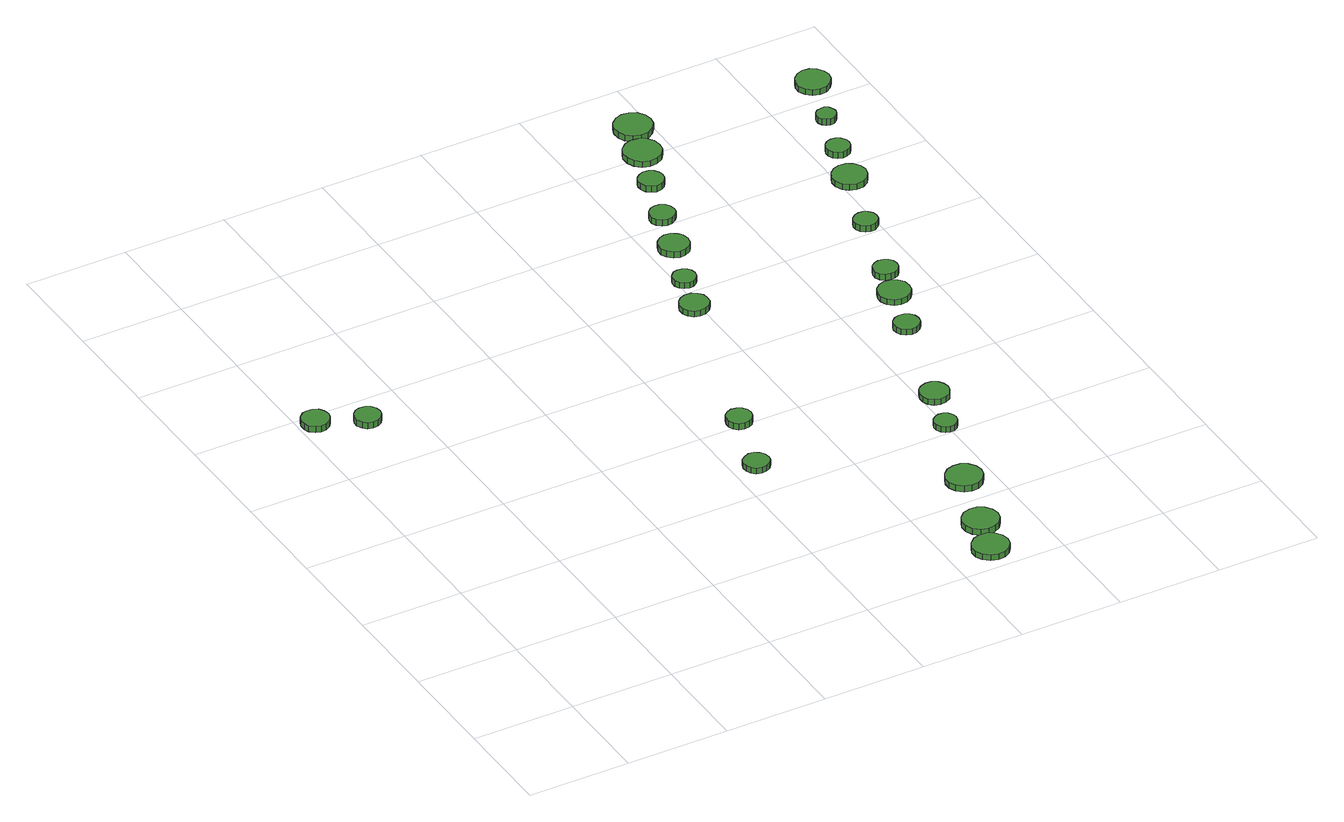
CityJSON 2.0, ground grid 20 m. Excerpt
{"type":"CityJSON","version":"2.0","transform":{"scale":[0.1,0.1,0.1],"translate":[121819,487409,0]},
"CityObjects":{
"tree1":{"type":"SolitaryVegetationObject","attributes":{"function":"something"},"geometry":[{"type":"MultiSurface","lod":"1","boundaries":[[[0,1,2,3,4,5,6,7,8,9,10,11,12,13,14]],[[15,16,17,18,19,20,21,22,23,24,25,26,27,28,29]],[[0,29,28,1]],[[1,28,27,2]],[[2,27,26,3]],[[3,26,25,4]],[[4,25,24,5]],[[5,24,23,6]],[[6,23,22,7]],[[7,22,21,8]],[[8,21,20,9]],[[9,20,19,10]],[[10,19,18,11]],[[11,18,17,12]],[[12,17,16,13]],[[13,16,15,14]],[[14,15,29,0]]]}]},
"tree2":{"type":"SolitaryVegetationObject","attributes":{"function":"something"},"geometry":[{"type":"MultiSurface","lod":"1","boundaries":[[[30,31,32,33,34,35,36,37,38,39,40,41,42,43,44]],[[45,46,47,48,49,50,51,52,53,54,55,56,57,58,59]],[[30,59,58,31]],[[31,58,57,32]],[[32,57,56,33]],[[33,56,55,34]],[[34,55,54,35]],[[35,54,53,36]],[[36,53,52,37]],[[37,52,51,38]],[[38,51,50,39]],[[39,50,49,40]],[[40,49,48,41]],[[41,48,47,42]],[[42,47,46,43]],[[43,46,45,44]],[[44,45,59,30]]]}]},
"tree3":{"type":"SolitaryVegetationObject","attributes":{"function":"something"},"geometry":[{"type":"MultiSurface","lod":"1","boundaries":[[[60,61,62,63,64,65,66,67,68,69,70,71,72,73,74]],[[75,76,77,78,79,80,81,82,83,84,85,86,87,88,89]],[[60,89,88,61]],[[61,88,87,62]],[[62,87,86,63]],[[63,86,85,64]],[[64,85,84,65]],[[65,84,83,66]],[[66,83,82,67]],[[67,82,81,68]],[[68,81,80,69]],[[69,80,79,70]],[[70,79,78,71]],[[71,78,77,72]],[[72,77,76,73]],[[73,76,75,74]],[[74,75,89,60]]]}]},
"tree4":{"type":"SolitaryVegetationObject","attributes":{"function":"something"},"geometry":[{"type":"MultiSurface","lod":"1","boundaries":[[[90,91,92,93,94,95,96,97,98,99,100,101,102,103,104]],[[105,106,107,108,109,110,111,112,113,114,115,116,117,118,119]],[[90,119,118,91]],[[91,118,117,92]],[[92,117,116,93]],[[93,116,115,94]],[[94,115,114,95]],[[95,114,113,96]],[[96,113,112,97]],[[97,112,111,98]],[[98,111,110,99]],[[99,110,109,100]],[[100,109,108,101]],[[101,108,107,102]],[[102,107,106,103]],[[103,106,105,104]],[[104,105,119,90]]]}]},
"tree5":{"type":"SolitaryVegetationObject","attributes":{"function":"something"},"geometry":[{"type":"MultiSurface","lod":"1","boundaries":[[[120,121,122,123,124,125,126,127,128,129,130,131,132,133,134]],[[135,136,137,138,139,140,141,142,143,144,145,146,147,148,149]],[[120,149,148,121]],[[121,148,147,122]],[[122,147,146,123]],[[123,146,145,124]],[[124,145,144,125]],[[125,144,143,126]],[[126,143,142,127]],[[127,142,141,128]],[[128,141,140,129]],[[129,140,139,130]],[[130,139,138,131]],[[131,138,137,132]],[[132,137,136,133]],[[133,136,135,134]],[[134,135,149,120]]]}]},
"tree6":{"type":"SolitaryVegetationObject","attributes":{"function":"something"},"geometry":[{"type":"MultiSurface","lod":"1","boundaries":[[[150,151,152,153,154,155,156,157,158,159,160,161,162,163,164]],[[165,166,167,168,169,170,171,172,173,174,175,176,177,178,179]],[[150,179,178,151]],[[151,178,177,152]],[[152,177,176,153]],[[153,176,175,154]],[[154,175,174,155]],[[155,174,173,156]],[[156,173,172,157]],[[157,172,171,158]],[[158,171,170,159]],[[159,170,169,160]],[[160,169,168,161]],[[161,168,167,162]],[[162,167,166,163]],[[163,166,165,164]],[[164,165,179,150]]]}]},
"tree7":{"type":"SolitaryVegetationObject","attributes":{"function":"something"},"geometry":[{"type":"MultiSurface","lod":"1","boundaries":[[[180,181,182,183,184,185,186,187,188,189,190,191,192,193,194]],[[195,196,197,198,199,200,201,202,203,204,205,206,207,208,209]],[[180,209,208,181]],[[181,208,207,182]],[[182,207,206,183]],[[183,206,205,184]],[[184,205,204,185]],[[185,204,203,186]],[[186,203,202,187]],[[187,202,201,188]],[[188,201,200,189]],[[189,200,199,190]],[[190,199,198,191]],[[191,198,197,192]],[[192,197,196,193]],[[193,196,195,194]],[[194,195,209,180]]]}]},
"tree8":{"type":"SolitaryVegetationObject","attributes":{"function":"something"},"geometry":[{"type":"MultiSurface","lod":"1","boundaries":[[[210,211,212,213,214,215,216,217,218,219,220,221,222,223,224]],[[225,226,227,228,229,230,231,232,233,234,235,236,237,238,239]],[[210,239,238,211]],[[211,238,237,212]],[[212,237,236,213]],[[213,236,235,214]],[[214,235,234,215]],[[215,234,233,216]],[[216,233,232,217]],[[217,232,231,218]],[[218,231,230,219]],[[219,230,229,220]],[[220,229,228,221]],[[221,228,227,222]],[[222,227,226,223]],[[223,226,225,224]],[[224,225,239,210]]]}]},
"tree9":{"type":"SolitaryVegetationObject","attributes":{"function":"something"},"geometry":[{"type":"MultiSurface","lod":"1","boundaries":[[[240,241,242,243,244,245,246,247,248,249,250,251,252,253,254]],[[255,256,257,258,259,260,261,262,263,264,265,266,267,268,269]],[[240,269,268,241]],[[241,268,267,242]],[[242,267,266,243]],[[243,266,265,244]],[[244,265,264,245]],[[245,264,263,246]],[[246,263,262,247]],[[247,262,261,248]],[[248,261,260,249]],[[249,260,259,250]],[[250,259,258,251]],[[251,258,257,252]],[[252,257,256,253]],[[253,256,255,254]],[[254,255,269,240]]]}]},
"tree10":{"type":"SolitaryVegetationObject","attributes":{"function":"something"},"geometry":[{"type":"MultiSurface","lod":"1","boundaries":[[[270,271,272,273,274,275,276,277,278,279,280,281,282,283,284]],[[285,286,287,288,289,290,291,292,293,294,295,296,297,298,299]],[[270,299,298,271]],[[271,298,297,272]],[[272,297,296,273]],[[273,296,295,274]],[[274,295,294,275]],[[275,294,293,276]],[[276,293,292,277]],[[277,292,291,278]],[[278,291,290,279]],[[279,290,289,280]],[[280,289,288,281]],[[281,288,287,282]],[[282,287,286,283]],[[283,286,285,284]],[[284,285,299,270]]]}]},
"tree11":{"type":"SolitaryVegetationObject","attributes":{"function":"something"},"geometry":[{"type":"MultiSurface","lod":"1","boundaries":[[[300,301,302,303,304,305,306,307,308,309,310,311,312,313,314]],[[315,316,317,318,319,320,321,322,323,324,325,326,327,328,329]],[[300,329,328,301]],[[301,328,327,302]],[[302,327,326,303]],[[303,326,325,304]],[[304,325,324,305]],[[305,324,323,306]],[[306,323,322,307]],[[307,322,321,308]],[[308,321,320,309]],[[309,320,319,310]],[[310,319,318,311]],[[311,318,317,312]],[[312,317,316,313]],[[313,316,315,314]],[[314,315,329,300]]]}]},
"tree12":{"type":"SolitaryVegetationObject","attributes":{"function":"something"},"geometry":[{"type":"MultiSurface","lod":"1","boundaries":[[[330,331,332,333,334,335,336,337,338,339,340,341,342,343,344]],[[345,346,347,348,349,350,351,352,353,354,355,356,357,358,359]],[[330,359,358,331]],[[331,358,357,332]],[[332,357,356,333]],[[333,356,355,334]],[[334,355,354,335]],[[335,354,353,336]],[[336,353,352,337]],[[337,352,351,338]],[[338,351,350,339]],[[339,350,349,340]],[[340,349,348,341]],[[341,348,347,342]],[[342,347,346,343]],[[343,346,345,344]],[[344,345,359,330]]]}]},
"tree13":{"type":"SolitaryVegetationObject","attributes":{"function":"something"},"geometry":[{"type":"MultiSurface","lod":"1","boundaries":[[[360,361,362,363,364,365,366,367,368,369,370,371,372,373,374]],[[375,376,377,378,379,380,381,382,383,384,385,386,387,388,389]],[[360,389,388,361]],[[361,388,387,362]],[[362,387,386,363]],[[363,386,385,364]],[[364,385,384,365]],[[365,384,383,366]],[[366,383,382,367]],[[367,382,381,368]],[[368,381,380,369]],[[369,380,379,370]],[[370,379,378,371]],[[371,378,377,372]],[[372,377,376,373]],[[373,376,375,374]],[[374,375,389,360]]]}]},
"tree14":{"type":"SolitaryVegetationObject","attributes":{"function":"something"},"geometry":[{"type":"MultiSurface","lod":"1","boundaries":[[[390,391,392,393,394,395,396,397,398,399,400,401,402,403,404]],[[405,406,407,408,409,410,411,412,413,414,415,416,417,418,419]],[[390,419,418,391]],[[391,418,417,392]],[[392,417,416,393]],[[393,416,415,394]],[[394,415,414,395]],[[395,414,413,396]],[[396,413,412,397]],[[397,412,411,398]],[[398,411,410,399]],[[399,410,409,400]],[[400,409,408,401]],[[401,408,407,402]],[[402,407,406,403]],[[403,406,405,404]],[[404,405,419,390]]]}]},
"tree15":{"type":"SolitaryVegetationObject","attributes":{"function":"something"},"geometry":[{"type":"MultiSurface","lod":"1","boundaries":[[[420,421,422,423,424,425,426,427,428,429,430,431,432,433,434]],[[435,436,437,438,439,440,441,442,443,444,445,446,447,448,449]],[[420,449,448,421]],[[421,448,447,422]],[[422,447,446,423]],[[423,446,445,424]],[[424,445,444,425]],[[425,444,443,426]],[[426,443,442,427]],[[427,442,441,428]],[[428,441,440,429]],[[429,440,439,430]],[[430,439,438,431]],[[431,438,437,432]],[[432,437,436,433]],[[433,436,435,434]],[[434,435,449,420]]]}]},
"tree16":{"type":"SolitaryVegetationObject","attributes":{"function":"something"},"geometry":[{"type":"MultiSurface","lod":"1","boundaries":[[[450,451,452,453,454,455,456,457,458,459,460,461,462,463,464]],[[465,466,467,468,469,470,471,472,473,474,475,476,477,478,479]],[[450,479,478,451]],[[451,478,477,452]],[[452,477,476,453]],[[453,476,475,454]],[[454,475,474,455]],[[455,474,473,456]],[[456,473,472,457]],[[457,472,471,458]],[[458,471,470,459]],[[459,470,469,460]],[[460,469,468,461]],[[461,468,467,462]],[[462,467,466,463]],[[463,466,465,464]],[[464,465,479,450]]]}]},
"tree17":{"type":"SolitaryVegetationObject","attributes":{"function":"something"},"geometry":[{"type":"MultiSurface","lod":"1","boundaries":[[[480,481,482,483,484,485,486,487,488,489,490,491,492,493,494]],[[495,496,497,498,499,500,501,502,503,504,505,506,507,508,509]],[[480,509,508,481]],[[481,508,507,482]],[[482,507,506,483]],[[483,506,505,484]],[[484,505,504,485]],[[485,504,503,486]],[[486,503,502,487]],[[487,502,501,488]],[[488,501,500,489]],[[489,500,499,490]],[[490,499,498,491]],[[491,498,497,492]],[[492,497,496,493]],[[493,496,495,494]],[[494,495,509,480]]]}]},
"tree18":{"type":"SolitaryVegetationObject","attributes":{"function":"something"},"geometry":[{"type":"MultiSurface","lod":"1","boundaries":[[[510,511,512,513,514,515,516,517,518,519,520,521,522,523,524]],[[525,526,527,528,529,530,531,532,533,534,535,536,537,538,539]],[[510,539,538,511]],[[511,538,537,512]],[[512,537,536,513]],[[513,536,535,514]],[[514,535,534,515]],[[515,534,533,516]],[[516,533,532,517]],[[517,532,531,518]],[[518,531,530,519]],[[519,530,529,520]],[[520,529,528,521]],[[521,528,527,522]],[[522,527,526,523]],[[523,526,525,524]],[[524,525,539,510]]]}]},
"tree19":{"type":"SolitaryVegetationObject","attributes":{"function":"something"},"geometry":[{"type":"MultiSurface","lod":"1","boundaries":[[[540,541,542,543,544,545,546,547,548,549,550,551,552,553,554]],[[555,556,557,558,559,560,561,562,563,564,565,566,567,568,569]],[[540,569,568,541]],[[541,568,567,542]],[[542,567,566,543]],[[543,566,565,544]],[[544,565,564,545]],[[545,564,563,546]],[[546,563,562,547]],[[547,562,561,548]],[[548,561,560,549]],[[549,560,559,550]],[[550,559,558,551]],[[551,558,557,552]],[[552,557,556,553]],[[553,556,555,554]],[[554,555,569,540]]]}]},
"tree20":{"type":"SolitaryVegetationObject","attributes":{"function":"something"},"geometry":[{"type":"MultiSurface","lod":"1","boundaries":[[[570,571,572,573,574,575,576,577,578,579,580,581,582,583,584]],[[585,586,587,588,589,590,591,592,593,594,595,596,597,598,599]],[[570,599,598,571]],[[571,598,597,572]],[[572,597,596,573]],[[573,596,595,574]],[[574,595,594,575]],[[575,594,593,576]],[[576,593,592,577]],[[577,592,591,578]],[[578,591,590,579]],[[579,590,589,580]],[[580,589,588,581]],[[581,588,587,582]],[[582,587,586,583]],[[583,586,585,584]],[[584,585,599,570]]]}]},
"tree21":{"type":"SolitaryVegetationObject","attributes":{"function":"something"},"geometry":[{"type":"MultiSurface","lod":"1","boundaries":[[[600,601,602,603,604,605,606,607,608,609,610,611,612,613,614]],[[615,616,617,618,619,620,621,622,623,624,625,626,627,628,629]],[[600,629,628,601]],[[601,628,627,602]],[[602,627,626,603]],[[603,626,625,604]],[[604,625,624,605]],[[605,624,623,606]],[[606,623,622,607]],[[607,622,621,608]],[[608,621,620,609]],[[609,620,619,610]],[[610,619,618,611]],[[611,618,617,612]],[[612,617,616,613]],[[613,616,615,614]],[[614,615,629,600]]]}]},
"tree22":{"type":"SolitaryVegetationObject","attributes":{"function":"something"},"geometry":[{"type":"MultiSurface","lod":"1","boundaries":[[[630,631,632,633,634,635,636,637,638,639,640,641,642,643,644]],[[645,646,647,648,649,650,651,652,653,654,655,656,657,658,659]],[[630,659,658,631]],[[631,658,657,632]],[[632,657,656,633]],[[633,656,655,634]],[[634,655,654,635]],[[635,654,653,636]],[[636,653,652,637]],[[637,652,651,638]],[[638,651,650,639]],[[639,650,649,640]],[[640,649,648,641]],[[641,648,647,642]],[[642,647,646,643]],[[643,646,645,644]],[[644,645,659,630]]]}]},
"tree23":{"type":"SolitaryVegetationObject","attributes":{"function":"something"},"geometry":[{"type":"MultiSurface","lod":"1","boundaries":[[[660,661,662,663,664,665,666,667,668,669,670,671,672,673,674]],[[675,676,677,678,679,680,681,682,683,684,685,686,687,688,689]],[[660,689,688,661]],[[661,688,687,662]],[[662,687,686,663]],[[663,686,685,664]],[[664,685,684,665]],[[665,684,683,666]],[[666,683,682,667]],[[667,682,681,668]],[[668,681,680,669]],[[669,680,679,670]],[[670,679,678,671]],[[671,678,677,672]],[[672,677,676,673]],[[673,676,675,674]],[[674,675,689,660]]]}]},
"tree24":{"type":"SolitaryVegetationObject","attributes":{"function":"something"},"geometry":[{"type":"MultiSurface","lod":"1","boundaries":[[[690,691,692,693,694,695,696,697,698,699,700,701,702,703,704]],[[705,706,707,708,709,710,711,712,713,714,715,716,717,718,719]],[[690,719,718,691]],[[691,718,717,692]],[[692,717,716,693]],[[693,716,715,694]],[[694,715,714,695]],[[695,714,713,696]],[[696,713,712,697]],[[697,712,711,698]],[[698,711,710,699]],[[699,710,709,700]],[[700,709,708,701]],[[701,708,707,702]],[[702,707,706,703]],[[703,706,705,704]],[[704,705,719,690]]]}]}
},
"vertices":[
[60,978,13],[57,989,13],[51,998,13],[41,1003,13],[30,1004,13],[20,1001,13],[11,993,13],[7,983,13],[7,972,13],[11,962,13],[20,954,13],[30,951,13],[41,952,13],[51,958,13],[57,967,13],[57,967,0],[51,958,0],[41,952,0],[30,951,0],[20,954,0],[11,962,0],[7,972,0],[7,983,0],[11,993,0],[20,1001,0],[30,1004,0],[41,1003,0],[51,998,0],[57,989,0],[60,978,0],
[142,938,15],[140,948,15],[134,957,15],[125,962,15],[114,963,15],[104,960,15],[97,953,15],[92,943,15],[92,933,15],[97,923,15],[104,916,15],[114,913,15],[125,914,15],[134,919,15],[140,928,15],[140,928,2],[134,919,2],[125,914,2],[114,913,2],[104,916,2],[97,923,2],[92,933,2],[92,943,2],[97,953,2],[104,960,2],[114,963,2],[125,962,2],[134,957,2],[140,948,2],[142,938,2],
[670,477,15],[668,487,15],[662,495,15],[653,501,15],[643,502,15],[633,498,15],[625,492,15],[621,482,15],[621,472,15],[625,463,15],[633,456,15],[643,453,15],[653,454,15],[662,459,15],[668,467,15],[668,467,3],[662,459,3],[653,454,3],[643,453,3],[633,456,3],[625,463,3],[621,472,3],[621,482,3],[625,492,3],[633,498,3],[643,502,3],[653,501,3],[662,495,3],[668,487,3],[670,477,3],
[708,607,18],[706,617,18],[700,625,18],[691,630,18],[681,632,18],[671,628,18],[664,622,18],[660,612,18],[660,602,18],[664,593,18],[671,586,18],[681,583,18],[691,584,18],[700,589,18],[706,597,18],[706,597,5],[700,589,5],[691,584,5],[681,583,5],[671,586,5],[664,593,5],[660,602,5],[660,612,5],[664,622,5],[671,628,5],[681,632,5],[691,630,5],[700,625,5],[706,617,5],[708,607,5],
[910,44,20],[907,58,20],[898,70,20],[886,77,20],[872,78,20],[858,74,20],[847,64,20],[841,51,20],[841,37,20],[847,24,20],[858,14,20],[872,10,20],[886,11,20],[898,18,20],[907,30,20],[907,30,8],[898,18,8],[886,11,8],[872,10,8],[858,14,8],[847,24,8],[841,37,8],[841,51,8],[847,64,8],[858,74,8],[872,78,8],[886,77,8],[898,70,8],[907,58,8],[910,44,8],
[935,124,18],[932,138,18],[923,150,18],[911,157,18],[897,158,18],[883,154,18],[872,144,18],[866,131,18],[866,117,18],[872,104,18],[883,94,18],[897,89,18],[911,91,18],[923,98,18],[932,110,18],[932,110,5],[923,98,5],[911,91,5],[897,89,5],[883,94,5],[872,104,5],[866,117,5],[866,131,5],[872,144,5],[883,154,5],[897,158,5],[911,157,5],[923,150,5],[932,138,5],[935,124,5],
[976,255,17],[973,269,17],[964,281,17],[952,288,17],[938,289,17],[924,285,17],[913,275,17],[907,262,17],[907,248,17],[913,235,17],[924,225,17],[938,220,17],[952,222,17],[964,229,17],[973,241,17],[973,241,4],[964,229,4],[952,222,4],[938,220,4],[924,225,4],[913,235,4],[907,248,4],[907,262,4],[913,275,4],[924,285,4],[938,289,4],[952,288,4],[964,281,4],[973,269,4],[976,255,4],
[815,950,17],[813,962,17],[806,971,17],[796,977,17],[784,978,17],[773,974,17],[765,967,17],[760,956,17],[760,944,17],[765,934,17],[773,926,17],[784,923,17],[796,924,17],[806,930,17],[813,939,17],[813,939,5],[806,930,5],[796,924,5],[784,923,5],[773,926,5],[765,934,5],[760,944,5],[760,956,5],[765,967,5],[773,974,5],[784,978,5],[796,977,5],[806,971,5],[813,962,5],[815,950,5],
[1017,417,17],[1015,426,17],[1010,433,17],[1002,438,17],[993,439,17],[985,436,17],[978,430,17],[974,422,17],[974,413,17],[978,404,17],[985,398,17],[993,396,17],[1002,396,17],[1010,401,17],[1015,408,17],[1015,408,5],[1010,401,5],[1002,396,5],[993,396,5],[985,398,5],[978,404,5],[974,413,5],[974,422,5],[978,430,5],[985,436,5],[993,439,5],[1002,438,5],[1010,433,5],[1015,426,5],[1017,417,5],
[835,1031,15],[833,1040,15],[828,1048,15],[820,1052,15],[811,1053,15],[802,1051,15],[795,1044,15],[791,1036,15],[791,1027,15],[795,1018,15],[802,1012,15],[811,1009,15],[820,1010,15],[828,1015,15],[833,1022,15],[833,1022,3],[828,1015,3],[820,1010,3],[811,1009,3],[802,1012,3],[795,1018,3],[791,1027,3],[791,1036,3],[795,1044,3],[802,1051,3],[811,1053,3],[820,1052,3],[828,1048,3],[833,1040,3],[835,1031,3],
[1048,500,21],[1045,512,21],[1039,521,21],[1029,527,21],[1017,528,21],[1006,524,21],[997,517,21],[993,506,21],[993,495,21],[997,484,21],[1006,476,21],[1017,473,21],[1029,474,21],[1039,480,21],[1045,489,21],[1045,489,9],[1039,480,9],[1029,474,9],[1017,473,9],[1006,476,9],[997,484,9],[993,495,9],[993,506,9],[997,517,9],[1006,524,9],[1017,528,9],[1029,527,9],[1039,521,9],[1045,512,9],[1048,500,9],
[875,1128,16],[873,1140,16],[866,1149,16],[855,1156,16],[843,1157,16],[832,1153,16],[823,1145,16],[818,1134,16],[818,1122,16],[823,1111,16],[832,1103,16],[843,1099,16],[855,1100,16],[866,1106,16],[873,1116,16],[873,1116,3],[866,1106,3],[855,1100,3],[843,1099,3],[832,1103,3],[823,1111,3],[818,1122,3],[818,1134,3],[823,1145,3],[832,1153,3],[843,1157,3],[855,1156,3],[866,1149,3],[873,1140,3],[875,1128,3],
[899,1219,16],[897,1229,16],[891,1237,16],[882,1242,16],[872,1243,16],[863,1240,16],[855,1233,16],[851,1224,16],[851,1214,16],[855,1205,16],[863,1198,16],[872,1195,16],[882,1196,16],[891,1201,16],[897,1209,16],[897,1209,3],[891,1201,3],[882,1196,3],[872,1195,3],[863,1198,3],[855,1205,3],[851,1214,3],[851,1224,3],[855,1233,3],[863,1240,3],[872,1243,3],[882,1242,3],[891,1237,3],[897,1229,3],[899,1219,3],
[1106,708,21],[1104,718,21],[1098,726,21],[1089,731,21],[1079,732,21],[1069,729,21],[1061,722,21],[1057,713,21],[1057,703,21],[1061,694,21],[1069,687,21],[1079,684,21],[1089,685,21],[1098,690,21],[1104,698,21],[1104,698,9],[1098,690,9],[1089,685,9],[1079,684,9],[1069,687,9],[1061,694,9],[1057,703,9],[1057,713,9],[1061,722,9],[1069,729,9],[1079,732,9],[1089,731,9],[1098,726,9],[1104,718,9],[1106,708,9],
[933,1319,16],[931,1329,16],[925,1337,16],[917,1342,16],[906,1343,16],[897,1340,16],[889,1333,16],[885,1324,16],[885,1314,16],[889,1304,16],[897,1298,16],[906,1294,16],[917,1296,16],[925,1301,16],[931,1309,16],[931,1309,3],[925,1301,3],[917,1296,3],[906,1294,3],[897,1298,3],[889,1304,3],[885,1314,3],[885,1324,3],[889,1333,3],[897,1340,3],[906,1343,3],[917,1342,3],[925,1337,3],[931,1329,3],[933,1319,3],
[1144,809,17],[1142,822,17],[1134,832,17],[1123,838,17],[1110,840,17],[1098,836,17],[1088,827,17],[1083,815,17],[1083,803,17],[1088,791,17],[1098,782,17],[1110,778,17],[1123,780,17],[1134,786,17],[1142,796,17],[1142,796,5],[1134,786,5],[1123,780,5],[1110,778,5],[1098,782,5],[1088,791,5],[1083,803,5],[1083,815,5],[1088,827,5],[1098,836,5],[1110,840,5],[1123,838,5],[1134,832,5],[1142,822,5],[1144,809,5],
[974,1402,16],[971,1417,16],[962,1429,16],[949,1436,16],[934,1438,16],[920,1433,16],[909,1423,16],[903,1410,16],[903,1395,16],[909,1381,16],[920,1371,16],[934,1366,16],[949,1368,16],[962,1375,16],[971,1387,16],[971,1387,4],[962,1375,4],[949,1368,4],[934,1366,4],[920,1371,4],[909,1381,4],[903,1395,4],[903,1410,4],[909,1423,4],[920,1433,4],[934,1438,4],[949,1436,4],[962,1429,4],[971,1417,4],[974,1402,4],
[1159,879,16],[1157,889,16],[1151,896,16],[1143,901,16],[1133,902,16],[1124,899,16],[1116,893,16],[1112,884,16],[1112,874,16],[1116,865,16],[1124,859,16],[1133,856,16],[1143,857,16],[1151,861,16],[1157,869,16],[1157,869,3],[1151,861,3],[1143,857,3],[1133,856,3],[1124,859,3],[1116,865,3],[1112,874,3],[1112,884,3],[1116,893,3],[1124,899,3],[1133,902,3],[1143,901,3],[1151,896,3],[1157,889,3],[1159,879,3],
[999,1479,16],[996,1493,16],[987,1506,16],[974,1513,16],[959,1515,16],[945,1510,16],[934,1500,16],[928,1486,16],[928,1471,16],[934,1458,16],[945,1448,16],[959,1443,16],[974,1444,16],[987,1452,16],[996,1464,16],[996,1464,3],[987,1452,3],[974,1444,3],[959,1443,3],[945,1448,3],[934,1458,3],[928,1471,3],[928,1486,3],[934,1500,3],[945,1510,3],[959,1515,3],[974,1513,3],[987,1506,3],[996,1493,3],[999,1479,3],
[1201,1026,15],[1199,1035,15],[1193,1042,15],[1185,1047,15],[1176,1048,15],[1167,1045,15],[1160,1039,15],[1156,1030,15],[1156,1021,15],[1160,1012,15],[1167,1006,15],[1176,1003,15],[1185,1004,15],[1193,1009,15],[1199,1016,15],[1199,1016,2],[1193,1009,2],[1185,1004,2],[1176,1003,2],[1167,1006,2],[1160,1012,2],[1156,1021,2],[1156,1030,2],[1160,1039,2],[1167,1045,2],[1176,1048,2],[1185,1047,2],[1193,1042,2],[1199,1035,2],[1201,1026,2],
[1253,1158,16],[1250,1171,16],[1242,1182,16],[1231,1189,16],[1217,1190,16],[1204,1186,16],[1194,1177,16],[1188,1164,16],[1188,1151,16],[1194,1138,16],[1204,1129,16],[1217,1125,16],[1231,1126,16],[1242,1133,16],[1250,1144,16],[1250,1144,4],[1242,1133,4],[1231,1126,4],[1217,1125,4],[1204,1129,4],[1194,1138,4],[1188,1151,4],[1188,1164,4],[1194,1177,4],[1204,1186,4],[1217,1190,4],[1231,1189,4],[1242,1182,4],[1250,1171,4],[1253,1158,4],
[1269,1244,16],[1267,1253,16],[1261,1261,16],[1253,1266,16],[1244,1267,16],[1235,1264,16],[1228,1258,16],[1224,1249,16],[1224,1240,16],[1228,1231,16],[1235,1225,16],[1244,1222,16],[1253,1223,16],[1261,1227,16],[1267,1235,16],[1267,1235,3],[1261,1227,3],[1253,1223,3],[1244,1222,3],[1235,1225,3],[1228,1231,3],[1224,1240,3],[1224,1249,3],[1228,1258,3],[1235,1264,3],[1244,1267,3],[1253,1266,3],[1261,1261,3],[1267,1253,3],[1269,1244,3],
[1296,1341,15],[1294,1348,15],[1290,1355,15],[1283,1359,15],[1276,1359,15],[1268,1357,15],[1262,1352,15],[1259,1345,15],[1259,1337,15],[1262,1330,15],[1268,1325,15],[1276,1322,15],[1283,1323,15],[1290,1327,15],[1294,1333,15],[1294,1333,2],[1290,1327,2],[1283,1323,2],[1276,1322,2],[1268,1325,2],[1262,1330,2],[1259,1337,2],[1259,1345,2],[1262,1352,2],[1268,1357,2],[1276,1359,2],[1283,1359,2],[1290,1355,2],[1294,1348,2],[1296,1341,2],
[1340,1442,16],[1337,1455,16],[1329,1466,16],[1318,1473,16],[1304,1475,16],[1291,1470,16],[1281,1461,16],[1275,1449,16],[1275,1435,16],[1281,1423,16],[1291,1413,16],[1304,1409,16],[1318,1411,16],[1329,1418,16],[1337,1429,16],[1337,1429,4],[1329,1418,4],[1318,1411,4],[1304,1409,4],[1291,1413,4],[1281,1423,4],[1275,1435,4],[1275,1449,4],[1281,1461,4],[1291,1470,4],[1304,1475,4],[1318,1473,4],[1329,1466,4],[1337,1455,4],[1340,1442,4]
]}
